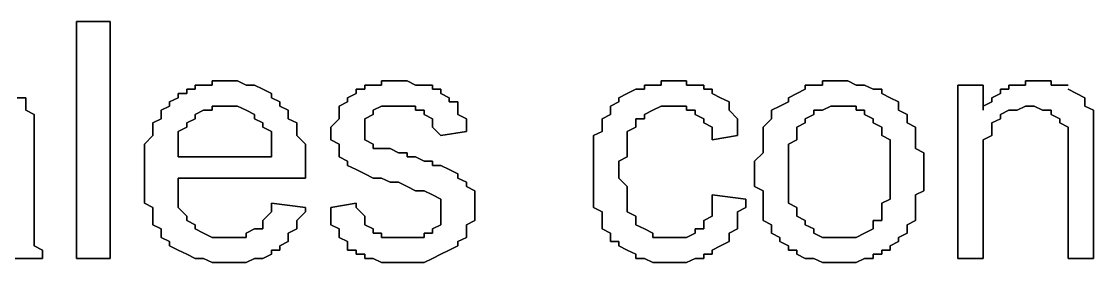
# Model space of a CAD drawing. Header units: metres. Extents: x 2.9 to 42.8, y 1.7 to 28.7.
# Drawn here: x 40.3031 to 40.7494, y 23.966 to 24.0665 of the extents above; entities that cross this region are included whole.
import ezdxf

# ---------------------------------------------------------------- set-up
doc = ezdxf.new("R2010")
doc.units = ezdxf.units.M
doc.layers.add('GRIS', color=8, linetype='Continuous')

msp = doc.modelspace()

# ---------------------------------------------------------------- linework, layer by layer
at = {"layer": 'GRIS', "lineweight": -3}
for points in [[(40.3401, 24.0665), (40.326, 24.0665), (40.3401, 24.0665)], [(40.326, 24.0665), (40.326, 23.9677), (40.326, 24.0665)], [(40.3401, 23.9677), (40.3401, 24.0665), (40.3401, 23.9677)], [(40.3754, 24.0383), (40.3719, 24.0383), (40.3754, 24.0383)], [(40.3719, 24.0383), (40.3719, 24.0365), (40.3719, 24.0383)], [(40.3789, 24.04), (40.3754, 24.04), (40.3789, 24.04)], [(40.3754, 24.04), (40.3754, 24.0383), (40.3754, 24.04)], [(40.3825, 24.04), (40.3789, 24.04), (40.3825, 24.04)], [(40.386, 24.0418), (40.3825, 24.0418), (40.386, 24.0418)], [(40.3825, 24.0418), (40.3825, 24.04), (40.3825, 24.0418)], [(40.3895, 24.0418), (40.386, 24.0418), (40.3895, 24.0418)], [(40.3931, 24.0418), (40.3895, 24.0418), (40.3931, 24.0418)], [(40.3966, 24.04), (40.3931, 24.0418), (40.3966, 24.04)], [(40.4001, 24.04), (40.3966, 24.04), (40.4001, 24.04)], [(40.4036, 24.0383), (40.4001, 24.04), (40.4036, 24.0383)], [(40.4072, 24.0365), (40.4036, 24.0383), (40.4072, 24.0365)], [(40.446, 24.0383), (40.4424, 24.0383), (40.446, 24.0383)], [(40.4424, 24.0383), (40.4424, 24.0365), (40.4424, 24.0383)], [(40.4495, 24.04), (40.446, 24.04), (40.4495, 24.04)], [(40.446, 24.04), (40.446, 24.0383), (40.446, 24.04)], [(40.453, 24.04), (40.4495, 24.04), (40.453, 24.04)], [(40.4566, 24.0418), (40.453, 24.0418), (40.4566, 24.0418)], [(40.453, 24.0418), (40.453, 24.04), (40.453, 24.0418)], [(40.4601, 24.0418), (40.4566, 24.0418), (40.4601, 24.0418)], [(40.4636, 24.0418), (40.4601, 24.0418), (40.4636, 24.0418)], [(40.4671, 24.04), (40.4636, 24.0418), (40.4671, 24.04)], [(40.4707, 24.04), (40.4671, 24.04), (40.4707, 24.04)], [(40.4742, 24.04), (40.4707, 24.04), (40.4742, 24.04)], [(40.4742, 24.0383), (40.4742, 24.04), (40.4742, 24.0383)], [(40.4777, 24.0383), (40.4742, 24.0383), (40.4777, 24.0383)], [(40.4777, 24.0365), (40.4777, 24.0383), (40.4777, 24.0365)], [(40.5589, 24.0383), (40.5553, 24.0365), (40.5589, 24.0383)], [(40.5624, 24.0383), (40.5589, 24.0383), (40.5624, 24.0383)], [(40.5659, 24.04), (40.5624, 24.04), (40.5659, 24.04)], [(40.5624, 24.04), (40.5624, 24.0383), (40.5624, 24.04)], [(40.5694, 24.04), (40.5659, 24.04), (40.5694, 24.04)], [(40.573, 24.0418), (40.5694, 24.0418), (40.573, 24.0418)], [(40.5694, 24.0418), (40.5694, 24.04), (40.5694, 24.0418)], [(40.5765, 24.0418), (40.573, 24.0418), (40.5765, 24.0418)], [(40.58, 24.0418), (40.5765, 24.0418), (40.58, 24.0418)], [(40.58, 24.04), (40.58, 24.0418), (40.58, 24.04)], [(40.5836, 24.04), (40.58, 24.04), (40.5836, 24.04)], [(40.5871, 24.04), (40.5836, 24.04), (40.5871, 24.04)], [(40.5871, 24.0383), (40.5871, 24.04), (40.5871, 24.0383)], [(40.5906, 24.0383), (40.5871, 24.0383), (40.5906, 24.0383)], [(40.5906, 24.0365), (40.5906, 24.0383), (40.5906, 24.0365)], [(40.6294, 24.0383), (40.6259, 24.0365), (40.6294, 24.0383)], [(40.6329, 24.04), (40.6294, 24.04), (40.6329, 24.04)], [(40.6294, 24.04), (40.6294, 24.0383), (40.6294, 24.04)], [(40.6365, 24.04), (40.6329, 24.04), (40.6365, 24.04)], [(40.64, 24.0418), (40.6365, 24.0418), (40.64, 24.0418)], [(40.6365, 24.0418), (40.6365, 24.04), (40.6365, 24.0418)], [(40.6435, 24.0418), (40.64, 24.0418), (40.6435, 24.0418)], [(40.6471, 24.0418), (40.6435, 24.0418), (40.6471, 24.0418)], [(40.6506, 24.04), (40.6471, 24.0418), (40.6506, 24.04)], [(40.6541, 24.04), (40.6506, 24.04), (40.6541, 24.04)], [(40.6576, 24.0383), (40.6541, 24.04), (40.6576, 24.0383)], [(40.6612, 24.0383), (40.6576, 24.0383), (40.6612, 24.0383)], [(40.6612, 24.0365), (40.6612, 24.0383), (40.6612, 24.0365)], [(40.7035, 24.04), (40.6929, 24.04), (40.7035, 24.04)], [(40.6929, 24.04), (40.6929, 23.9677), (40.6929, 24.04)], [(40.7035, 24.0295), (40.7035, 24.04), (40.7035, 24.0295)], [(40.7141, 24.0383), (40.7106, 24.0383), (40.7141, 24.0383)], [(40.7106, 24.0383), (40.7106, 24.0365), (40.7106, 24.0383)], [(40.7176, 24.04), (40.7141, 24.04), (40.7176, 24.04)], [(40.7141, 24.04), (40.7141, 24.0383), (40.7141, 24.04)], [(40.7211, 24.04), (40.7176, 24.04), (40.7211, 24.04)], [(40.7247, 24.0418), (40.7211, 24.0418), (40.7247, 24.0418)], [(40.7211, 24.0418), (40.7211, 24.04), (40.7211, 24.0418)], [(40.7282, 24.0418), (40.7247, 24.0418), (40.7282, 24.0418)], [(40.7317, 24.0418), (40.7282, 24.0418), (40.7317, 24.0418)], [(40.7317, 24.04), (40.7317, 24.0418), (40.7317, 24.04)], [(40.7353, 24.04), (40.7317, 24.04), (40.7353, 24.04)], [(40.7388, 24.04), (40.7353, 24.04), (40.7388, 24.04)], [(40.7423, 24.0365), (40.7388, 24.0383), (40.7423, 24.0365)], [(40.3049, 24.0347), (40.3013, 24.0347), (40.3049, 24.0347)], [(40.3049, 24.033), (40.3049, 24.0347), (40.3049, 24.033)], [(40.3684, 24.0347), (40.3648, 24.033), (40.3684, 24.0347)], [(40.3719, 24.0365), (40.3684, 24.0365), (40.3719, 24.0365)], [(40.3684, 24.0365), (40.3684, 24.0347), (40.3684, 24.0365)], [(40.4072, 24.0347), (40.4072, 24.0365), (40.4072, 24.0347)], [(40.4107, 24.033), (40.4072, 24.0347), (40.4107, 24.033)], [(40.4424, 24.0365), (40.4389, 24.0347), (40.4424, 24.0365)], [(40.4389, 24.0347), (40.4389, 24.033), (40.4389, 24.0347)], [(40.4812, 24.0347), (40.4777, 24.0365), (40.4812, 24.0347)], [(40.4812, 24.033), (40.4812, 24.0347), (40.4812, 24.033)], [(40.5553, 24.0365), (40.5518, 24.0347), (40.5553, 24.0365)], [(40.5518, 24.0347), (40.5518, 24.033), (40.5518, 24.0347)], [(40.5941, 24.0347), (40.5906, 24.0365), (40.5941, 24.0347)], [(40.5977, 24.033), (40.5941, 24.0347), (40.5977, 24.033)], [(40.6259, 24.0365), (40.6224, 24.0347), (40.6259, 24.0365)], [(40.6224, 24.0347), (40.6224, 24.033), (40.6224, 24.0347)], [(40.6647, 24.0347), (40.6612, 24.0365), (40.6647, 24.0347)], [(40.6682, 24.033), (40.6647, 24.0347), (40.6682, 24.033)], [(40.7106, 24.0365), (40.707, 24.0347), (40.7106, 24.0365)], [(40.707, 24.0347), (40.707, 24.033), (40.707, 24.0347)], [(40.7458, 24.0347), (40.7423, 24.0365), (40.7458, 24.0347)], [(40.7458, 24.033), (40.7458, 24.0347), (40.7458, 24.033)], [(40.3049, 24.0312), (40.3049, 24.033), (40.3049, 24.0312)], [(40.3049, 24.0295), (40.3049, 24.0312), (40.3049, 24.0295)], [(40.3084, 24.0277), (40.3049, 24.0295), (40.3084, 24.0277)], [(40.3648, 24.0312), (40.3613, 24.0295), (40.3648, 24.0312)], [(40.3613, 24.0295), (40.3613, 24.0277), (40.3613, 24.0295)], [(40.3648, 24.033), (40.3648, 24.0312), (40.3648, 24.033)], [(40.3754, 24.0277), (40.3789, 24.0295), (40.3754, 24.0277)], [(40.3789, 24.0295), (40.3825, 24.0295), (40.3789, 24.0295)], [(40.3825, 24.0295), (40.3825, 24.0312), (40.3825, 24.0295)], [(40.3825, 24.0312), (40.386, 24.0312), (40.3825, 24.0312)], [(40.386, 24.0312), (40.3895, 24.0312), (40.386, 24.0312)], [(40.3895, 24.0312), (40.3931, 24.0312), (40.3895, 24.0312)], [(40.3931, 24.0312), (40.3966, 24.0295), (40.3931, 24.0312)], [(40.3966, 24.0295), (40.4001, 24.0277), (40.3966, 24.0295)], [(40.4107, 24.0312), (40.4107, 24.033), (40.4107, 24.0312)], [(40.4142, 24.0295), (40.4107, 24.0312), (40.4142, 24.0295)], [(40.4142, 24.0277), (40.4142, 24.0295), (40.4142, 24.0277)], [(40.4389, 24.033), (40.4354, 24.0312), (40.4389, 24.033)], [(40.4354, 24.0312), (40.4354, 24.0295), (40.4354, 24.0312)], [(40.4354, 24.0295), (40.4354, 24.0277), (40.4354, 24.0295)], [(40.4495, 24.0295), (40.453, 24.0312), (40.4495, 24.0295)], [(40.4495, 24.0277), (40.4495, 24.0295), (40.4495, 24.0277)], [(40.453, 24.0312), (40.4566, 24.0312), (40.453, 24.0312)], [(40.4566, 24.0312), (40.4601, 24.0312), (40.4566, 24.0312)], [(40.4601, 24.0312), (40.4636, 24.0312), (40.4601, 24.0312)], [(40.4636, 24.0312), (40.4671, 24.0312), (40.4636, 24.0312)], [(40.4671, 24.0312), (40.4671, 24.0295), (40.4671, 24.0312)], [(40.4671, 24.0295), (40.4707, 24.0295), (40.4671, 24.0295)], [(40.4707, 24.0295), (40.4707, 24.0277), (40.4707, 24.0295)], [(40.4848, 24.033), (40.4812, 24.033), (40.4848, 24.033)], [(40.4848, 24.0312), (40.4848, 24.033), (40.4848, 24.0312)], [(40.4848, 24.0277), (40.4848, 24.0312), (40.4848, 24.0277)], [(40.5518, 24.033), (40.5483, 24.0312), (40.5518, 24.033)], [(40.5483, 24.0312), (40.5483, 24.0295), (40.5483, 24.0312)], [(40.5483, 24.0295), (40.5483, 24.0277), (40.5483, 24.0295)], [(40.5624, 24.0277), (40.5659, 24.0295), (40.5624, 24.0277)], [(40.5659, 24.0295), (40.5694, 24.0312), (40.5659, 24.0295)], [(40.5694, 24.0312), (40.573, 24.0312), (40.5694, 24.0312)], [(40.573, 24.0312), (40.5765, 24.0312), (40.573, 24.0312)], [(40.5765, 24.0312), (40.58, 24.0312), (40.5765, 24.0312)], [(40.58, 24.0312), (40.58, 24.0295), (40.58, 24.0312)], [(40.58, 24.0295), (40.5836, 24.0295), (40.58, 24.0295)], [(40.5836, 24.0295), (40.5836, 24.0277), (40.5836, 24.0295)], [(40.5977, 24.0312), (40.5977, 24.033), (40.5977, 24.0312)], [(40.5977, 24.0295), (40.5977, 24.0312), (40.5977, 24.0295)], [(40.6012, 24.0259), (40.5977, 24.0295), (40.6012, 24.0259)], [(40.6188, 24.0312), (40.6153, 24.0295), (40.6188, 24.0312)], [(40.6153, 24.0295), (40.6153, 24.0277), (40.6153, 24.0295)], [(40.6224, 24.033), (40.6188, 24.0312), (40.6224, 24.033)], [(40.6329, 24.0277), (40.6329, 24.0295), (40.6329, 24.0277)], [(40.6329, 24.0295), (40.6365, 24.0295), (40.6329, 24.0295)], [(40.6365, 24.0295), (40.64, 24.0312), (40.6365, 24.0295)], [(40.64, 24.0312), (40.6435, 24.0312), (40.64, 24.0312)], [(40.6435, 24.0312), (40.6471, 24.0312), (40.6435, 24.0312)], [(40.6471, 24.0312), (40.6506, 24.0312), (40.6471, 24.0312)], [(40.6506, 24.0312), (40.6506, 24.0295), (40.6506, 24.0312)], [(40.6506, 24.0295), (40.6541, 24.0295), (40.6506, 24.0295)], [(40.6541, 24.0295), (40.6541, 24.0277), (40.6541, 24.0295)], [(40.6682, 24.0312), (40.6682, 24.033), (40.6682, 24.0312)], [(40.6682, 24.0295), (40.6682, 24.0312), (40.6682, 24.0295)], [(40.6718, 24.0277), (40.6682, 24.0295), (40.6718, 24.0277)], [(40.707, 24.033), (40.7035, 24.0312), (40.707, 24.033)], [(40.7035, 24.0312), (40.7035, 24.0295), (40.7035, 24.0312)], [(40.7106, 24.0277), (40.7141, 24.0295), (40.7106, 24.0277)], [(40.7141, 24.0295), (40.7176, 24.0295), (40.7141, 24.0295)], [(40.7176, 24.0295), (40.7211, 24.0312), (40.7176, 24.0295)], [(40.7211, 24.0312), (40.7247, 24.0312), (40.7211, 24.0312)], [(40.7247, 24.0312), (40.7282, 24.0295), (40.7247, 24.0312)], [(40.7282, 24.0295), (40.7317, 24.0295), (40.7282, 24.0295)], [(40.7317, 24.0295), (40.7317, 24.0277), (40.7317, 24.0295)], [(40.7458, 24.0312), (40.7458, 24.033), (40.7458, 24.0312)], [(40.7494, 24.0295), (40.7458, 24.0312), (40.7494, 24.0295)], [(40.7494, 24.0259), (40.7494, 24.0295), (40.7494, 24.0259)], [(40.3084, 24.0259), (40.3084, 24.0277), (40.3084, 24.0259)], [(40.3084, 24.0242), (40.3084, 24.0259), (40.3084, 24.0242)], [(40.3613, 24.0259), (40.3578, 24.0242), (40.3613, 24.0259)], [(40.3613, 24.0277), (40.3613, 24.0259), (40.3613, 24.0277)], [(40.3719, 24.0242), (40.3754, 24.0259), (40.3719, 24.0242)], [(40.3754, 24.0259), (40.3754, 24.0277), (40.3754, 24.0259)], [(40.4001, 24.0277), (40.4001, 24.0259), (40.4001, 24.0277)], [(40.4001, 24.0259), (40.4036, 24.0242), (40.4001, 24.0259)], [(40.4142, 24.0259), (40.4142, 24.0277), (40.4142, 24.0259)], [(40.4178, 24.0242), (40.4142, 24.0259), (40.4178, 24.0242)], [(40.4354, 24.0259), (40.4319, 24.0224), (40.4354, 24.0259)], [(40.4354, 24.0277), (40.4354, 24.0259), (40.4354, 24.0277)], [(40.446, 24.0259), (40.4495, 24.0277), (40.446, 24.0259)], [(40.446, 24.0242), (40.446, 24.0259), (40.446, 24.0242)], [(40.4707, 24.0277), (40.4742, 24.0259), (40.4707, 24.0277)], [(40.4742, 24.0259), (40.4742, 24.0242), (40.4742, 24.0259)], [(40.4883, 24.0259), (40.4848, 24.0277), (40.4883, 24.0259)], [(40.4883, 24.0242), (40.4883, 24.0259), (40.4883, 24.0242)], [(40.5483, 24.0277), (40.5448, 24.0259), (40.5483, 24.0277)], [(40.5448, 24.0259), (40.5448, 24.0242), (40.5448, 24.0259)], [(40.5589, 24.0242), (40.5589, 24.0259), (40.5589, 24.0242)], [(40.5589, 24.0259), (40.5624, 24.0259), (40.5589, 24.0259)], [(40.5624, 24.0259), (40.5624, 24.0277), (40.5624, 24.0259)], [(40.5836, 24.0277), (40.5871, 24.0259), (40.5836, 24.0277)], [(40.5871, 24.0259), (40.5871, 24.0242), (40.5871, 24.0259)], [(40.6012, 24.0242), (40.6012, 24.0259), (40.6012, 24.0242)], [(40.6153, 24.0259), (40.6118, 24.0224), (40.6153, 24.0259)], [(40.6153, 24.0277), (40.6153, 24.0259), (40.6153, 24.0277)], [(40.6294, 24.0259), (40.6329, 24.0277), (40.6294, 24.0259)], [(40.6294, 24.0242), (40.6294, 24.0259), (40.6294, 24.0242)], [(40.6541, 24.0277), (40.6576, 24.0259), (40.6541, 24.0277)], [(40.6576, 24.0259), (40.6576, 24.0242), (40.6576, 24.0259)], [(40.6718, 24.0259), (40.6718, 24.0277), (40.6718, 24.0259)], [(40.6718, 24.0242), (40.6718, 24.0259), (40.6718, 24.0242)], [(40.707, 24.0242), (40.7106, 24.0259), (40.707, 24.0242)], [(40.7106, 24.0259), (40.7106, 24.0277), (40.7106, 24.0259)], [(40.7317, 24.0277), (40.7353, 24.0259), (40.7317, 24.0277)], [(40.7353, 24.0259), (40.7353, 24.0242), (40.7353, 24.0259)], [(40.7494, 24.0242), (40.7494, 24.0259), (40.7494, 24.0242)], [(40.3084, 24.0224), (40.3084, 24.0242), (40.3084, 24.0224)], [(40.3084, 24.0189), (40.3084, 24.0224), (40.3084, 24.0189)], [(40.3578, 24.0242), (40.3578, 24.0224), (40.3578, 24.0242)], [(40.3578, 24.0224), (40.3578, 24.0206), (40.3578, 24.0224)], [(40.3578, 24.0206), (40.3578, 24.0189), (40.3578, 24.0206)], [(40.3684, 24.0206), (40.3719, 24.0224), (40.3684, 24.0206)], [(40.3684, 24.0189), (40.3684, 24.0206), (40.3684, 24.0189)], [(40.3719, 24.0224), (40.3719, 24.0242), (40.3719, 24.0224)], [(40.4036, 24.0242), (40.4036, 24.0224), (40.4036, 24.0242)], [(40.4036, 24.0224), (40.4072, 24.0206), (40.4036, 24.0224)], [(40.4072, 24.0206), (40.4072, 24.0189), (40.4072, 24.0206)], [(40.4178, 24.0224), (40.4178, 24.0242), (40.4178, 24.0224)], [(40.4178, 24.0206), (40.4178, 24.0224), (40.4178, 24.0206)], [(40.4178, 24.0189), (40.4178, 24.0206), (40.4178, 24.0189)], [(40.4319, 24.0224), (40.4319, 24.0206), (40.4319, 24.0224)], [(40.4319, 24.0206), (40.4319, 24.0171), (40.4319, 24.0206)], [(40.446, 24.0224), (40.446, 24.0242), (40.446, 24.0224)], [(40.446, 24.0189), (40.446, 24.0224), (40.446, 24.0189)], [(40.4742, 24.0242), (40.4742, 24.0224), (40.4742, 24.0242)], [(40.4742, 24.0224), (40.4777, 24.0189), (40.4742, 24.0224)], [(40.4777, 24.0189), (40.4883, 24.0206), (40.4777, 24.0189)], [(40.4883, 24.0206), (40.4883, 24.0242), (40.4883, 24.0206)], [(40.5448, 24.0206), (40.5412, 24.0189), (40.5448, 24.0206)], [(40.5448, 24.0242), (40.5448, 24.0224), (40.5448, 24.0242)], [(40.5448, 24.0224), (40.5448, 24.0206), (40.5448, 24.0224)], [(40.5553, 24.0206), (40.5589, 24.0224), (40.5553, 24.0206)], [(40.5553, 24.0189), (40.5553, 24.0206), (40.5553, 24.0189)], [(40.5589, 24.0224), (40.5589, 24.0242), (40.5589, 24.0224)], [(40.5871, 24.0242), (40.5906, 24.0224), (40.5871, 24.0242)], [(40.5906, 24.0224), (40.5906, 24.0189), (40.5906, 24.0224)], [(40.6012, 24.0224), (40.6012, 24.0242), (40.6012, 24.0224)], [(40.6012, 24.0189), (40.6012, 24.0224), (40.6012, 24.0189)], [(40.6118, 24.0224), (40.6118, 24.0206), (40.6118, 24.0224)], [(40.6118, 24.0206), (40.6118, 24.0189), (40.6118, 24.0206)], [(40.6259, 24.0224), (40.6294, 24.0242), (40.6259, 24.0224)], [(40.6259, 24.0206), (40.6259, 24.0224), (40.6259, 24.0206)], [(40.6259, 24.0189), (40.6259, 24.0206), (40.6259, 24.0189)], [(40.6576, 24.0242), (40.6612, 24.0224), (40.6576, 24.0242)], [(40.6612, 24.0224), (40.6612, 24.0206), (40.6612, 24.0224)], [(40.6612, 24.0206), (40.6612, 24.0189), (40.6612, 24.0206)], [(40.6753, 24.0224), (40.6718, 24.0242), (40.6753, 24.0224)], [(40.6753, 24.0206), (40.6753, 24.0224), (40.6753, 24.0206)], [(40.6753, 24.0189), (40.6753, 24.0206), (40.6753, 24.0189)], [(40.707, 24.0224), (40.707, 24.0242), (40.707, 24.0224)], [(40.707, 24.0206), (40.707, 24.0224), (40.707, 24.0206)], [(40.707, 24.0189), (40.707, 24.0206), (40.707, 24.0189)], [(40.7353, 24.0242), (40.7388, 24.0224), (40.7353, 24.0242)], [(40.7388, 24.0224), (40.7388, 24.0206), (40.7388, 24.0224)], [(40.7388, 24.0206), (40.7388, 24.0189), (40.7388, 24.0206)], [(40.7494, 24.0224), (40.7494, 24.0242), (40.7494, 24.0224)], [(40.7494, 24.0206), (40.7494, 24.0224), (40.7494, 24.0206)], [(40.7494, 24.0171), (40.7494, 24.0206), (40.7494, 24.0171)], [(40.3084, 24.0171), (40.3084, 24.0189), (40.3084, 24.0171)], [(40.3084, 24.0136), (40.3084, 24.0171), (40.3084, 24.0136)], [(40.3578, 24.0189), (40.3543, 24.0153), (40.3578, 24.0189)], [(40.3684, 24.0153), (40.3684, 24.0189), (40.3684, 24.0153)], [(40.4072, 24.0189), (40.4072, 24.0153), (40.4072, 24.0189)], [(40.4213, 24.0153), (40.4178, 24.0189), (40.4213, 24.0153)], [(40.4319, 24.0171), (40.4354, 24.0153), (40.4319, 24.0171)], [(40.446, 24.0171), (40.446, 24.0189), (40.446, 24.0171)], [(40.4495, 24.0153), (40.446, 24.0171), (40.4495, 24.0153)], [(40.5412, 24.0189), (40.5412, 24.0153), (40.5412, 24.0189)], [(40.5553, 24.0171), (40.5553, 24.0189), (40.5553, 24.0171)], [(40.5553, 24.0153), (40.5553, 24.0171), (40.5553, 24.0153)], [(40.5906, 24.0189), (40.5906, 24.0171), (40.5906, 24.0189)], [(40.5906, 24.0171), (40.6012, 24.0189), (40.5906, 24.0171)], [(40.6118, 24.0189), (40.6118, 24.0171), (40.6118, 24.0189)], [(40.6118, 24.0171), (40.6118, 24.0136), (40.6118, 24.0171)], [(40.6224, 24.0153), (40.6259, 24.0171), (40.6224, 24.0153)], [(40.6259, 24.0171), (40.6259, 24.0189), (40.6259, 24.0171)], [(40.6612, 24.0189), (40.6647, 24.0171), (40.6612, 24.0189)], [(40.6647, 24.0171), (40.6647, 24.0153), (40.6647, 24.0171)], [(40.6753, 24.0153), (40.6753, 24.0189), (40.6753, 24.0153)], [(40.7035, 24.0171), (40.707, 24.0189), (40.7035, 24.0171)], [(40.7035, 24.0153), (40.7035, 24.0171), (40.7035, 24.0153)], [(40.7388, 24.0189), (40.7388, 24.0171), (40.7388, 24.0189)], [(40.7388, 24.0171), (40.7388, 24.0136), (40.7388, 24.0171)], [(40.7494, 24.0153), (40.7494, 24.0171), (40.7494, 24.0153)], [(40.3084, 23.9977), (40.3084, 24.0136), (40.3084, 23.9977)], [(40.3543, 24.0153), (40.3543, 24.0136), (40.3543, 24.0153)], [(40.3543, 24.0136), (40.3543, 24.0118), (40.3543, 24.0136)], [(40.3543, 24.0118), (40.3543, 24.0083), (40.3543, 24.0118)], [(40.3684, 24.0136), (40.3684, 24.0153), (40.3684, 24.0136)], [(40.3684, 24.0101), (40.3684, 24.0136), (40.3684, 24.0101)], [(40.4072, 24.0153), (40.4072, 24.0136), (40.4072, 24.0153)], [(40.4072, 24.0136), (40.4072, 24.0101), (40.4072, 24.0136)], [(40.4213, 24.0136), (40.4213, 24.0153), (40.4213, 24.0136)], [(40.4213, 24.0101), (40.4213, 24.0136), (40.4213, 24.0101)], [(40.4354, 24.0153), (40.4354, 24.0136), (40.4354, 24.0153)], [(40.4354, 24.0136), (40.4354, 24.0101), (40.4354, 24.0136)], [(40.4495, 24.0136), (40.4495, 24.0153), (40.4495, 24.0136)], [(40.453, 24.0136), (40.4495, 24.0136), (40.453, 24.0136)], [(40.4566, 24.0136), (40.453, 24.0136), (40.4566, 24.0136)], [(40.4601, 24.0118), (40.4566, 24.0136), (40.4601, 24.0118)], [(40.4636, 24.0118), (40.4601, 24.0118), (40.4636, 24.0118)], [(40.4636, 24.0101), (40.4636, 24.0118), (40.4636, 24.0101)], [(40.5412, 24.0153), (40.5412, 24.0136), (40.5412, 24.0153)], [(40.5412, 24.0136), (40.5412, 24.0118), (40.5412, 24.0136)], [(40.5412, 24.0118), (40.5412, 24.0083), (40.5412, 24.0118)], [(40.5553, 24.0136), (40.5553, 24.0153), (40.5553, 24.0136)], [(40.5553, 24.0101), (40.5553, 24.0136), (40.5553, 24.0101)], [(40.6118, 24.0118), (40.6082, 24.0083), (40.6118, 24.0118)], [(40.6118, 24.0136), (40.6118, 24.0118), (40.6118, 24.0136)], [(40.6224, 24.0118), (40.6224, 24.0153), (40.6224, 24.0118)], [(40.6224, 24.0101), (40.6224, 24.0118), (40.6224, 24.0101)], [(40.6647, 24.0153), (40.6647, 24.0118), (40.6647, 24.0153)], [(40.6647, 24.0118), (40.6647, 24.0101), (40.6647, 24.0118)], [(40.6753, 24.0136), (40.6753, 24.0153), (40.6753, 24.0136)], [(40.6788, 24.0118), (40.6753, 24.0136), (40.6788, 24.0118)], [(40.6788, 24.0083), (40.6788, 24.0118), (40.6788, 24.0083)], [(40.7035, 24.0118), (40.7035, 24.0153), (40.7035, 24.0118)], [(40.7035, 24.0083), (40.7035, 24.0118), (40.7035, 24.0083)], [(40.7388, 24.0136), (40.7388, 24.0118), (40.7388, 24.0136)], [(40.7388, 24.0118), (40.7388, 23.9677), (40.7388, 24.0118)], [(40.7494, 24.0118), (40.7494, 24.0153), (40.7494, 24.0118)], [(40.7494, 23.9677), (40.7494, 24.0118), (40.7494, 23.9677)], [(40.3543, 24.0083), (40.3543, 24.0065), (40.3543, 24.0083)], [(40.3543, 24.0065), (40.3543, 24.003), (40.3543, 24.0065)], [(40.4072, 24.0101), (40.3684, 24.0101), (40.4072, 24.0101)], [(40.4213, 24.0083), (40.4213, 24.0101), (40.4213, 24.0083)], [(40.4213, 24.0048), (40.4213, 24.0083), (40.4213, 24.0048)], [(40.4354, 24.0101), (40.4389, 24.0083), (40.4354, 24.0101)], [(40.4389, 24.0083), (40.4389, 24.0065), (40.4389, 24.0083)], [(40.4389, 24.0065), (40.4424, 24.0048), (40.4389, 24.0065)], [(40.4671, 24.0101), (40.4636, 24.0101), (40.4671, 24.0101)], [(40.4707, 24.0083), (40.4671, 24.0101), (40.4707, 24.0083)], [(40.4742, 24.0083), (40.4707, 24.0083), (40.4742, 24.0083)], [(40.4742, 24.0065), (40.4742, 24.0083), (40.4742, 24.0065)], [(40.4777, 24.0065), (40.4742, 24.0065), (40.4777, 24.0065)], [(40.4812, 24.0048), (40.4777, 24.0065), (40.4812, 24.0048)], [(40.5412, 24.0083), (40.5412, 24.0065), (40.5412, 24.0083)], [(40.5412, 24.0065), (40.5412, 24.003), (40.5412, 24.0065)], [(40.5518, 24.0083), (40.5553, 24.0101), (40.5518, 24.0083)], [(40.5518, 24.0048), (40.5518, 24.0083), (40.5518, 24.0048)], [(40.6082, 24.0083), (40.6082, 24.0065), (40.6082, 24.0083)], [(40.6082, 24.0065), (40.6082, 24.003), (40.6082, 24.0065)], [(40.6224, 24.0065), (40.6224, 24.0101), (40.6224, 24.0065)], [(40.6224, 24.0048), (40.6224, 24.0065), (40.6224, 24.0048)], [(40.6647, 24.0101), (40.6647, 24.0065), (40.6647, 24.0101)], [(40.6647, 24.0065), (40.6647, 24.0048), (40.6647, 24.0065)], [(40.6788, 24.0065), (40.6788, 24.0083), (40.6788, 24.0065)], [(40.6788, 24.0048), (40.6788, 24.0065), (40.6788, 24.0048)], [(40.7035, 24.0065), (40.7035, 24.0083), (40.7035, 24.0065)], [(40.7035, 23.9677), (40.7035, 24.0065), (40.7035, 23.9677)], [(40.3543, 24.003), (40.3543, 24.0012), (40.3543, 24.003)], [(40.4213, 24.003), (40.4213, 24.0048), (40.4213, 24.003)], [(40.4213, 24.0012), (40.4213, 24.003), (40.4213, 24.0012)], [(40.4424, 24.0048), (40.446, 24.003), (40.4424, 24.0048)], [(40.446, 24.003), (40.4495, 24.0012), (40.446, 24.003)], [(40.4848, 24.003), (40.4812, 24.0048), (40.4848, 24.003)], [(40.4848, 24.0012), (40.4848, 24.003), (40.4848, 24.0012)], [(40.5412, 24.003), (40.5412, 24.0012), (40.5412, 24.003)], [(40.5518, 24.003), (40.5518, 24.0048), (40.5518, 24.003)], [(40.5518, 24.0012), (40.5518, 24.003), (40.5518, 24.0012)], [(40.6082, 24.003), (40.6082, 24.0012), (40.6082, 24.003)], [(40.6224, 24.003), (40.6224, 24.0048), (40.6224, 24.003)], [(40.6224, 24.0012), (40.6224, 24.003), (40.6224, 24.0012)], [(40.6647, 24.0048), (40.6647, 24.003), (40.6647, 24.0048)], [(40.6647, 24.003), (40.6647, 23.9995), (40.6647, 24.003)], [(40.6788, 24.0012), (40.6788, 24.0048), (40.6788, 24.0012)], [(40.3084, 23.9942), (40.3084, 23.9977), (40.3084, 23.9942)], [(40.3543, 24.0012), (40.3543, 23.9995), (40.3543, 24.0012)], [(40.3543, 23.9995), (40.3543, 23.9959), (40.3543, 23.9995)], [(40.3684, 23.9977), (40.3684, 24.0012), (40.3684, 23.9977)], [(40.3684, 24.0012), (40.4213, 24.0012), (40.3684, 24.0012)], [(40.3684, 23.9959), (40.3684, 23.9977), (40.3684, 23.9959)], [(40.4495, 24.0012), (40.453, 24.0012), (40.4495, 24.0012)], [(40.453, 24.0012), (40.4566, 23.9995), (40.453, 24.0012)], [(40.4566, 23.9995), (40.4601, 23.9995), (40.4566, 23.9995)], [(40.4601, 23.9995), (40.4636, 23.9977), (40.4601, 23.9995)], [(40.4636, 23.9977), (40.4671, 23.9959), (40.4636, 23.9977)], [(40.4883, 23.9995), (40.4848, 24.0012), (40.4883, 23.9995)], [(40.4883, 23.9977), (40.4883, 23.9995), (40.4883, 23.9977)], [(40.4918, 23.9959), (40.4883, 23.9977), (40.4918, 23.9959)], [(40.5412, 24.0012), (40.5412, 23.9995), (40.5412, 24.0012)], [(40.5412, 23.9995), (40.5412, 23.9959), (40.5412, 23.9995)], [(40.5553, 23.9977), (40.5518, 24.0012), (40.5553, 23.9977)], [(40.5553, 23.9959), (40.5553, 23.9977), (40.5553, 23.9959)], [(40.6082, 24.0012), (40.6082, 23.9977), (40.6082, 24.0012)], [(40.6082, 23.9977), (40.6118, 23.9959), (40.6082, 23.9977)], [(40.6224, 23.9977), (40.6224, 24.0012), (40.6224, 23.9977)], [(40.6224, 23.9959), (40.6224, 23.9977), (40.6224, 23.9959)], [(40.6647, 23.9995), (40.6647, 23.9977), (40.6647, 23.9995)], [(40.6647, 23.9977), (40.6647, 23.9942), (40.6647, 23.9977)], [(40.6788, 23.9995), (40.6788, 24.0012), (40.6788, 23.9995)], [(40.6788, 23.9959), (40.6788, 23.9995), (40.6788, 23.9959)], [(40.3084, 23.9907), (40.3084, 23.9942), (40.3084, 23.9907)], [(40.3543, 23.9959), (40.3543, 23.9942), (40.3543, 23.9959)], [(40.3543, 23.9942), (40.3543, 23.9907), (40.3543, 23.9942)], [(40.3684, 23.9924), (40.3684, 23.9959), (40.3684, 23.9924)], [(40.4671, 23.9959), (40.4707, 23.9959), (40.4671, 23.9959)], [(40.4707, 23.9959), (40.4742, 23.9942), (40.4707, 23.9959)], [(40.4742, 23.9942), (40.4777, 23.9924), (40.4742, 23.9942)], [(40.4918, 23.9924), (40.4918, 23.9959), (40.4918, 23.9924)], [(40.5412, 23.9959), (40.5412, 23.9942), (40.5412, 23.9959)], [(40.5412, 23.9942), (40.5412, 23.9907), (40.5412, 23.9942)], [(40.5553, 23.9924), (40.5553, 23.9959), (40.5553, 23.9924)], [(40.5906, 23.9942), (40.5906, 23.9924), (40.5906, 23.9942)], [(40.6047, 23.9924), (40.5906, 23.9942), (40.6047, 23.9924)], [(40.6118, 23.9959), (40.6118, 23.9942), (40.6118, 23.9959)], [(40.6118, 23.9942), (40.6118, 23.9907), (40.6118, 23.9942)], [(40.6224, 23.9924), (40.6224, 23.9959), (40.6224, 23.9924)], [(40.6647, 23.9942), (40.6647, 23.9924), (40.6647, 23.9942)], [(40.6753, 23.9942), (40.6788, 23.9959), (40.6753, 23.9942)], [(40.6753, 23.9907), (40.6753, 23.9942), (40.6753, 23.9907)], [(40.3084, 23.9871), (40.3084, 23.9907), (40.3084, 23.9871)], [(40.3543, 23.9907), (40.3578, 23.9889), (40.3543, 23.9907)], [(40.3578, 23.9889), (40.3578, 23.9871), (40.3578, 23.9889)], [(40.3684, 23.9907), (40.3684, 23.9924), (40.3684, 23.9907)], [(40.3684, 23.9889), (40.3684, 23.9907), (40.3684, 23.9889)], [(40.3719, 23.9854), (40.3684, 23.9889), (40.3719, 23.9854)], [(40.4072, 23.9907), (40.4072, 23.9889), (40.4072, 23.9907)], [(40.4213, 23.9889), (40.4072, 23.9907), (40.4213, 23.9889)], [(40.4072, 23.9889), (40.4072, 23.9871), (40.4072, 23.9889)], [(40.4213, 23.9871), (40.4213, 23.9889), (40.4213, 23.9871)], [(40.4424, 23.9907), (40.4319, 23.9889), (40.4424, 23.9907)], [(40.4319, 23.9889), (40.4319, 23.9871), (40.4319, 23.9889)], [(40.4424, 23.9889), (40.4424, 23.9907), (40.4424, 23.9889)], [(40.446, 23.9854), (40.4424, 23.9889), (40.446, 23.9854)], [(40.4777, 23.9924), (40.4777, 23.9889), (40.4777, 23.9924)], [(40.4777, 23.9889), (40.4777, 23.9871), (40.4777, 23.9889)], [(40.4918, 23.9907), (40.4918, 23.9924), (40.4918, 23.9907)], [(40.4918, 23.9889), (40.4918, 23.9907), (40.4918, 23.9889)], [(40.4918, 23.9871), (40.4918, 23.9889), (40.4918, 23.9871)], [(40.5412, 23.9907), (40.5412, 23.9889), (40.5412, 23.9907)], [(40.5412, 23.9889), (40.5448, 23.9871), (40.5412, 23.9889)], [(40.5553, 23.9907), (40.5553, 23.9924), (40.5553, 23.9907)], [(40.5553, 23.9889), (40.5553, 23.9907), (40.5553, 23.9889)], [(40.5553, 23.9871), (40.5553, 23.9889), (40.5553, 23.9871)], [(40.5906, 23.9924), (40.5906, 23.9907), (40.5906, 23.9924)], [(40.5906, 23.9907), (40.5906, 23.9871), (40.5906, 23.9907)], [(40.6012, 23.9871), (40.6047, 23.9889), (40.6012, 23.9871)], [(40.6047, 23.9889), (40.6047, 23.9924), (40.6047, 23.9889)], [(40.6118, 23.9907), (40.6118, 23.9889), (40.6118, 23.9907)], [(40.6118, 23.9889), (40.6118, 23.9871), (40.6118, 23.9889)], [(40.6224, 23.9907), (40.6224, 23.9924), (40.6224, 23.9907)], [(40.6259, 23.9889), (40.6224, 23.9907), (40.6259, 23.9889)], [(40.6259, 23.9871), (40.6259, 23.9889), (40.6259, 23.9871)], [(40.6647, 23.9924), (40.6612, 23.9907), (40.6647, 23.9924)], [(40.6612, 23.9907), (40.6612, 23.9871), (40.6612, 23.9907)], [(40.6753, 23.9889), (40.6753, 23.9907), (40.6753, 23.9889)], [(40.6753, 23.9871), (40.6753, 23.9889), (40.6753, 23.9871)], [(40.3084, 23.9854), (40.3084, 23.9871), (40.3084, 23.9854)], [(40.3084, 23.9818), (40.3084, 23.9854), (40.3084, 23.9818)], [(40.3578, 23.9871), (40.3578, 23.9854), (40.3578, 23.9871)], [(40.3578, 23.9854), (40.3578, 23.9818), (40.3578, 23.9854)], [(40.3719, 23.9836), (40.3719, 23.9854), (40.3719, 23.9836)], [(40.4072, 23.9871), (40.4036, 23.9836), (40.4072, 23.9871)], [(40.4178, 23.9836), (40.4213, 23.9871), (40.4178, 23.9836)], [(40.4319, 23.9871), (40.4319, 23.9854), (40.4319, 23.9871)], [(40.4319, 23.9854), (40.4319, 23.9818), (40.4319, 23.9854)], [(40.446, 23.9836), (40.446, 23.9854), (40.446, 23.9836)], [(40.4777, 23.9871), (40.4777, 23.9854), (40.4777, 23.9871)], [(40.4777, 23.9854), (40.4777, 23.9836), (40.4777, 23.9854)], [(40.4918, 23.9836), (40.4918, 23.9871), (40.4918, 23.9836)], [(40.5448, 23.9871), (40.5448, 23.9836), (40.5448, 23.9871)], [(40.5589, 23.9854), (40.5553, 23.9871), (40.5589, 23.9854)], [(40.5589, 23.9836), (40.5589, 23.9854), (40.5589, 23.9836)], [(40.5906, 23.9854), (40.5871, 23.9836), (40.5906, 23.9854)], [(40.5906, 23.9871), (40.5906, 23.9854), (40.5906, 23.9871)], [(40.6012, 23.9854), (40.6012, 23.9871), (40.6012, 23.9854)], [(40.6012, 23.9836), (40.6012, 23.9854), (40.6012, 23.9836)], [(40.6118, 23.9871), (40.6118, 23.9836), (40.6118, 23.9871)], [(40.6259, 23.9854), (40.6259, 23.9871), (40.6259, 23.9854)], [(40.6294, 23.9836), (40.6259, 23.9854), (40.6294, 23.9836)], [(40.6612, 23.9871), (40.6612, 23.9854), (40.6612, 23.9871)], [(40.6612, 23.9854), (40.6612, 23.9836), (40.6612, 23.9854)], [(40.6753, 23.9854), (40.6753, 23.9871), (40.6753, 23.9854)], [(40.6753, 23.9836), (40.6753, 23.9854), (40.6753, 23.9836)], [(40.3084, 23.9801), (40.3084, 23.9818), (40.3084, 23.9801)], [(40.3084, 23.9783), (40.3084, 23.9801), (40.3084, 23.9783)], [(40.3578, 23.9818), (40.3613, 23.9801), (40.3578, 23.9818)], [(40.3613, 23.9801), (40.3613, 23.9783), (40.3613, 23.9801)], [(40.3754, 23.9818), (40.3719, 23.9836), (40.3754, 23.9818)], [(40.3754, 23.9801), (40.3754, 23.9818), (40.3754, 23.9801)], [(40.3789, 23.9783), (40.3754, 23.9801), (40.3789, 23.9783)], [(40.4001, 23.9801), (40.3966, 23.9783), (40.4001, 23.9801)], [(40.4036, 23.9801), (40.4001, 23.9801), (40.4036, 23.9801)], [(40.4036, 23.9836), (40.4036, 23.9818), (40.4036, 23.9836)], [(40.4036, 23.9818), (40.4036, 23.9801), (40.4036, 23.9818)], [(40.4142, 23.9783), (40.4178, 23.9801), (40.4142, 23.9783)], [(40.4178, 23.9818), (40.4178, 23.9836), (40.4178, 23.9818)], [(40.4178, 23.9801), (40.4178, 23.9818), (40.4178, 23.9801)], [(40.4319, 23.9818), (40.4354, 23.9801), (40.4319, 23.9818)], [(40.4354, 23.9801), (40.4354, 23.9783), (40.4354, 23.9801)], [(40.446, 23.9818), (40.446, 23.9836), (40.446, 23.9818)], [(40.4495, 23.9801), (40.446, 23.9818), (40.4495, 23.9801)], [(40.4495, 23.9783), (40.4495, 23.9801), (40.4495, 23.9783)], [(40.4777, 23.9818), (40.4742, 23.9801), (40.4777, 23.9818)], [(40.4742, 23.9801), (40.4742, 23.9783), (40.4742, 23.9801)], [(40.4777, 23.9836), (40.4777, 23.9818), (40.4777, 23.9836)], [(40.4883, 23.9818), (40.4918, 23.9836), (40.4883, 23.9818)], [(40.4883, 23.9801), (40.4883, 23.9818), (40.4883, 23.9801)], [(40.4883, 23.9765), (40.4883, 23.9801), (40.4883, 23.9765)], [(40.5448, 23.9836), (40.5448, 23.9818), (40.5448, 23.9836)], [(40.5448, 23.9818), (40.5448, 23.9801), (40.5448, 23.9818)], [(40.5448, 23.9801), (40.5483, 23.9783), (40.5448, 23.9801)], [(40.5589, 23.9818), (40.5589, 23.9836), (40.5589, 23.9818)], [(40.5624, 23.9801), (40.5589, 23.9818), (40.5624, 23.9801)], [(40.5659, 23.9783), (40.5624, 23.9801), (40.5659, 23.9783)], [(40.5871, 23.9801), (40.5836, 23.9801), (40.5871, 23.9801)], [(40.5836, 23.9801), (40.5836, 23.9783), (40.5836, 23.9801)], [(40.5871, 23.9836), (40.5871, 23.9818), (40.5871, 23.9836)], [(40.5871, 23.9818), (40.5871, 23.9801), (40.5871, 23.9818)], [(40.5977, 23.9783), (40.6012, 23.9801), (40.5977, 23.9783)], [(40.6012, 23.9801), (40.6012, 23.9836), (40.6012, 23.9801)], [(40.6118, 23.9836), (40.6153, 23.9818), (40.6118, 23.9836)], [(40.6153, 23.9818), (40.6153, 23.9801), (40.6153, 23.9818)], [(40.6153, 23.9801), (40.6153, 23.9783), (40.6153, 23.9801)], [(40.6294, 23.9818), (40.6294, 23.9836), (40.6294, 23.9818)], [(40.6329, 23.9801), (40.6294, 23.9818), (40.6329, 23.9801)], [(40.6329, 23.9783), (40.6329, 23.9801), (40.6329, 23.9783)], [(40.6576, 23.9801), (40.6541, 23.9783), (40.6576, 23.9801)], [(40.6612, 23.9836), (40.6576, 23.9836), (40.6612, 23.9836)], [(40.6576, 23.9836), (40.6576, 23.9818), (40.6576, 23.9836)], [(40.6576, 23.9818), (40.6576, 23.9801), (40.6576, 23.9818)], [(40.6718, 23.9818), (40.6753, 23.9836), (40.6718, 23.9818)], [(40.6718, 23.9801), (40.6718, 23.9818), (40.6718, 23.9801)], [(40.6718, 23.9783), (40.6718, 23.9801), (40.6718, 23.9783)], [(40.3084, 23.9765), (40.3084, 23.9783), (40.3084, 23.9765)], [(40.3084, 23.973), (40.3084, 23.9765), (40.3084, 23.973)], [(40.3613, 23.9783), (40.3613, 23.9765), (40.3613, 23.9783)], [(40.3613, 23.9765), (40.3648, 23.9748), (40.3613, 23.9765)], [(40.3825, 23.9765), (40.3789, 23.9783), (40.3825, 23.9765)], [(40.386, 23.9765), (40.3825, 23.9765), (40.386, 23.9765)], [(40.3895, 23.9765), (40.386, 23.9765), (40.3895, 23.9765)], [(40.3931, 23.9765), (40.3895, 23.9765), (40.3931, 23.9765)], [(40.3966, 23.9765), (40.3931, 23.9765), (40.3966, 23.9765)], [(40.3966, 23.9783), (40.3966, 23.9765), (40.3966, 23.9783)], [(40.4142, 23.9765), (40.4142, 23.9783), (40.4142, 23.9765)], [(40.4142, 23.9748), (40.4142, 23.9765), (40.4142, 23.9748)], [(40.4354, 23.9783), (40.4354, 23.9765), (40.4354, 23.9783)], [(40.4354, 23.9765), (40.4389, 23.9748), (40.4354, 23.9765)], [(40.453, 23.9783), (40.4495, 23.9783), (40.453, 23.9783)], [(40.453, 23.9765), (40.453, 23.9783), (40.453, 23.9765)], [(40.4566, 23.9765), (40.453, 23.9765), (40.4566, 23.9765)], [(40.4601, 23.9765), (40.4566, 23.9765), (40.4601, 23.9765)], [(40.4636, 23.9765), (40.4601, 23.9765), (40.4636, 23.9765)], [(40.4671, 23.9765), (40.4636, 23.9765), (40.4671, 23.9765)], [(40.4707, 23.9765), (40.4671, 23.9765), (40.4707, 23.9765)], [(40.4742, 23.9783), (40.4707, 23.9783), (40.4742, 23.9783)], [(40.4707, 23.9783), (40.4707, 23.9765), (40.4707, 23.9783)], [(40.4848, 23.9748), (40.4883, 23.9765), (40.4848, 23.9748)], [(40.5483, 23.9783), (40.5483, 23.9765), (40.5483, 23.9783)], [(40.5483, 23.9765), (40.5483, 23.9748), (40.5483, 23.9765)], [(40.5659, 23.9765), (40.5659, 23.9783), (40.5659, 23.9765)], [(40.5694, 23.9765), (40.5659, 23.9765), (40.5694, 23.9765)], [(40.573, 23.9765), (40.5694, 23.9765), (40.573, 23.9765)], [(40.5765, 23.9765), (40.573, 23.9765), (40.5765, 23.9765)], [(40.58, 23.9765), (40.5765, 23.9765), (40.58, 23.9765)], [(40.5836, 23.9783), (40.58, 23.9765), (40.5836, 23.9783)], [(40.5977, 23.9765), (40.5977, 23.9783), (40.5977, 23.9765)], [(40.5977, 23.9748), (40.5977, 23.9765), (40.5977, 23.9748)], [(40.6153, 23.9783), (40.6188, 23.9765), (40.6153, 23.9783)], [(40.6188, 23.9765), (40.6188, 23.9748), (40.6188, 23.9765)], [(40.6365, 23.9765), (40.6329, 23.9783), (40.6365, 23.9765)], [(40.64, 23.9765), (40.6365, 23.9765), (40.64, 23.9765)], [(40.6435, 23.9765), (40.64, 23.9765), (40.6435, 23.9765)], [(40.6471, 23.9765), (40.6435, 23.9765), (40.6471, 23.9765)], [(40.6506, 23.9765), (40.6471, 23.9765), (40.6506, 23.9765)], [(40.6541, 23.9783), (40.6506, 23.9765), (40.6541, 23.9783)], [(40.6682, 23.9765), (40.6718, 23.9783), (40.6682, 23.9765)], [(40.6682, 23.9748), (40.6682, 23.9765), (40.6682, 23.9748)], [(40.3119, 23.9712), (40.3084, 23.973), (40.3119, 23.9712)], [(40.3119, 23.9695), (40.3119, 23.9712), (40.3119, 23.9695)], [(40.3648, 23.9748), (40.3648, 23.973), (40.3648, 23.9748)], [(40.3648, 23.973), (40.3684, 23.9712), (40.3648, 23.973)], [(40.3684, 23.9712), (40.3719, 23.9695), (40.3684, 23.9712)], [(40.4072, 23.9695), (40.4072, 23.9712), (40.4072, 23.9695)], [(40.4072, 23.9712), (40.4107, 23.9712), (40.4072, 23.9712)], [(40.4107, 23.973), (40.4142, 23.9748), (40.4107, 23.973)], [(40.4107, 23.9712), (40.4107, 23.973), (40.4107, 23.9712)], [(40.4389, 23.9748), (40.4389, 23.973), (40.4389, 23.9748)], [(40.4389, 23.973), (40.4389, 23.9712), (40.4389, 23.973)], [(40.4389, 23.9712), (40.4424, 23.9712), (40.4389, 23.9712)], [(40.4424, 23.9712), (40.4424, 23.9695), (40.4424, 23.9712)], [(40.4777, 23.9695), (40.4812, 23.9712), (40.4777, 23.9695)], [(40.4812, 23.9712), (40.4848, 23.973), (40.4812, 23.9712)], [(40.4848, 23.973), (40.4848, 23.9748), (40.4848, 23.973)], [(40.5483, 23.9748), (40.5518, 23.9748), (40.5483, 23.9748)], [(40.5518, 23.9748), (40.5518, 23.973), (40.5518, 23.9748)], [(40.5518, 23.973), (40.5553, 23.9712), (40.5518, 23.973)], [(40.5553, 23.9712), (40.5589, 23.9695), (40.5553, 23.9712)], [(40.5906, 23.9712), (40.5941, 23.973), (40.5906, 23.9712)], [(40.5906, 23.9695), (40.5906, 23.9712), (40.5906, 23.9695)], [(40.5941, 23.973), (40.5977, 23.9748), (40.5941, 23.973)], [(40.6188, 23.9748), (40.6224, 23.973), (40.6188, 23.9748)], [(40.6224, 23.973), (40.6224, 23.9712), (40.6224, 23.973)], [(40.6224, 23.9712), (40.6259, 23.9712), (40.6224, 23.9712)], [(40.6259, 23.9712), (40.6259, 23.9695), (40.6259, 23.9712)], [(40.6612, 23.9695), (40.6612, 23.9712), (40.6612, 23.9695)], [(40.6612, 23.9712), (40.6647, 23.9712), (40.6612, 23.9712)], [(40.6647, 23.973), (40.6682, 23.9748), (40.6647, 23.973)], [(40.6647, 23.9712), (40.6647, 23.973), (40.6647, 23.9712)], [(40.2978, 23.9677), (40.3119, 23.9677), (40.2978, 23.9677)], [(40.3119, 23.9677), (40.3119, 23.9695), (40.3119, 23.9677)], [(40.326, 23.9677), (40.3401, 23.9677), (40.326, 23.9677)], [(40.3719, 23.9695), (40.3754, 23.9677), (40.3719, 23.9695)], [(40.3754, 23.9677), (40.3789, 23.9677), (40.3754, 23.9677)], [(40.3789, 23.9677), (40.3825, 23.966), (40.3789, 23.9677)], [(40.3966, 23.966), (40.4001, 23.9677), (40.3966, 23.966)], [(40.4001, 23.9677), (40.4036, 23.9677), (40.4001, 23.9677)], [(40.4036, 23.9677), (40.4072, 23.9695), (40.4036, 23.9677)], [(40.4424, 23.9695), (40.446, 23.9695), (40.4424, 23.9695)], [(40.446, 23.9695), (40.446, 23.9677), (40.446, 23.9695)], [(40.446, 23.9677), (40.4495, 23.9677), (40.446, 23.9677)], [(40.4495, 23.9677), (40.453, 23.966), (40.4495, 23.9677)], [(40.4707, 23.966), (40.4742, 23.9677), (40.4707, 23.966)], [(40.4742, 23.9677), (40.4777, 23.9695), (40.4742, 23.9677)], [(40.5589, 23.9695), (40.5589, 23.9677), (40.5589, 23.9695)], [(40.5589, 23.9677), (40.5624, 23.9677), (40.5589, 23.9677)], [(40.5624, 23.9677), (40.5659, 23.966), (40.5624, 23.9677)], [(40.58, 23.966), (40.5836, 23.9677), (40.58, 23.966)], [(40.5836, 23.9677), (40.5871, 23.9677), (40.5836, 23.9677)], [(40.5871, 23.9677), (40.5871, 23.9695), (40.5871, 23.9677)], [(40.5871, 23.9695), (40.5906, 23.9695), (40.5871, 23.9695)], [(40.6259, 23.9695), (40.6294, 23.9677), (40.6259, 23.9695)], [(40.6294, 23.9677), (40.6329, 23.9677), (40.6294, 23.9677)], [(40.6329, 23.9677), (40.6365, 23.966), (40.6329, 23.9677)], [(40.6506, 23.966), (40.6541, 23.9677), (40.6506, 23.966)], [(40.6541, 23.9677), (40.6576, 23.9677), (40.6541, 23.9677)], [(40.6576, 23.9677), (40.6576, 23.9695), (40.6576, 23.9677)], [(40.6576, 23.9695), (40.6612, 23.9695), (40.6576, 23.9695)], [(40.6929, 23.9677), (40.7035, 23.9677), (40.6929, 23.9677)], [(40.7388, 23.9677), (40.7494, 23.9677), (40.7388, 23.9677)], [(40.3825, 23.966), (40.386, 23.966), (40.3825, 23.966)], [(40.386, 23.966), (40.3895, 23.966), (40.386, 23.966)], [(40.3895, 23.966), (40.3931, 23.966), (40.3895, 23.966)], [(40.3931, 23.966), (40.3966, 23.966), (40.3931, 23.966)], [(40.453, 23.966), (40.4566, 23.966), (40.453, 23.966)], [(40.4566, 23.966), (40.4601, 23.966), (40.4566, 23.966)], [(40.4601, 23.966), (40.4636, 23.966), (40.4601, 23.966)], [(40.4636, 23.966), (40.4671, 23.966), (40.4636, 23.966)], [(40.4671, 23.966), (40.4707, 23.966), (40.4671, 23.966)], [(40.5659, 23.966), (40.5694, 23.966), (40.5659, 23.966)], [(40.5694, 23.966), (40.573, 23.966), (40.5694, 23.966)], [(40.573, 23.966), (40.5765, 23.966), (40.573, 23.966)], [(40.5765, 23.966), (40.58, 23.966), (40.5765, 23.966)], [(40.6365, 23.966), (40.64, 23.966), (40.6365, 23.966)], [(40.64, 23.966), (40.6435, 23.966), (40.64, 23.966)], [(40.6435, 23.966), (40.6471, 23.966), (40.6435, 23.966)], [(40.6471, 23.966), (40.6506, 23.966), (40.6471, 23.966)]]:
    msp.add_lwpolyline(points, dxfattribs=at)

doc.saveas('drawing.dxf')
